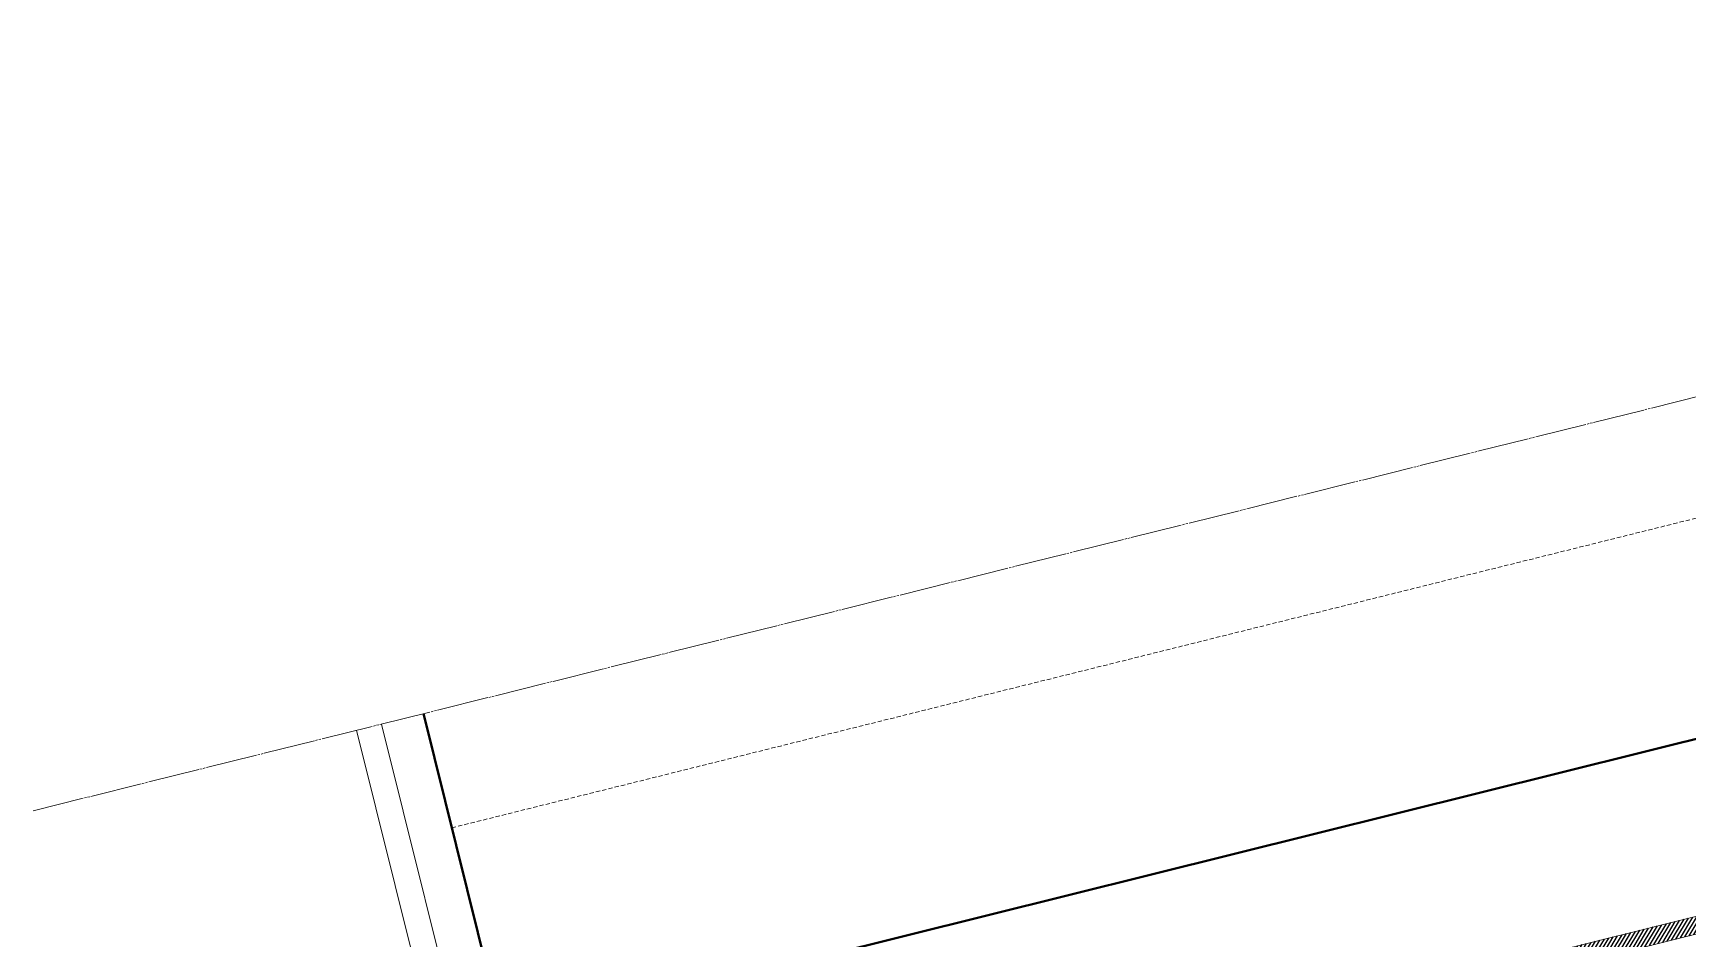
# Model space of a CAD drawing. Header units: inches. Extents: x 122939 to 389145, y 29603 to 574065.
# Drawn here: x 321465 to 323388, y 505141 to 506193 of the extents above; entities that cross this region are included whole.
import ezdxf

# ---------------------------------------------------------------- set-up
doc = ezdxf.new("R2010")
doc.units = ezdxf.units.IN
doc.header["$MEASUREMENT"] = 0
for name, pattern in [('DASHED', [0.75, 0.5, -0.25]), ('HIDDEN', [0.375, 0.25, -0.125]), ('PHANTOM-Z', [69.2, 60, -1.4, 2.5, -1.4, 2.5, -1.4])]:
    doc.linetypes.add(name, pattern=pattern)
doc.layers.add('8', color=8, linetype='Continuous')
doc.layers.add('A-Hidden', color=8, linetype='HIDDEN')
for name, color, linetype, lineweight in [('a-cut', 30, 'PHANTOM-Z', 18), ('A-FLOR-SLAB', 7, 'Continuous', 40), ('A-WALL-STON', 4, 'Continuous', 18), ('GRC', 41, 'Continuous', 0)]:
    doc.layers.add(name, color=color, linetype=linetype, lineweight=lineweight)

# ---------------------------------------------------------------- blocks, each defined once
blk = doc.blocks.new('CEIL001')
at = {"layer": '8'}
h = blk.add_hatch(dxfattribs=at)
h.set_pattern_fill('ANSI31', color=256, scale=29.99999999999999, angle=-6.361109362927034e-15, style=0)
h.set_pattern_definition([(45.00000000000001, (-522874.6968636062, -8484.251729747746), (-2.651650429449551, 2.651650429449554), [])])
h.paths.add_polyline_path([(2890.073923600663, -19.99999999953434), (2890.073923600488, 4.656612873077393e-10), (-39.99999999685679, 1.164153218269348e-10), (-39.99999999662396, -19.99999999988358)])
at = {"layer": 'GRC', "elevation": -1.440170975450897e-09}
blk.add_lwpolyline([(2890.073923600721, -19.99999999965075), (2890.073923600488, 4.656612873077393e-10), (-39.99999999685679, 1.164153218269348e-10), (-39.99999999662396, -19.99999999988358)], close=True, dxfattribs=at)

msp = doc.modelspace()

# ---------------------------------------------------------------- linework, layer by layer
at = {"layer": 'a-cut'}
msp.add_line((321464.8364704429, 505289.495841991, -8.313436281885651e-07), (329995.6593292436, 507411.9501168706, -8.313436281885651e-07), dxfattribs=at)
at = {"layer": 'A-FLOR-SLAB'}
for p, q in [((329774.7053544301, 506959.7121887811, 0.0004194715815800006), (322011.3752281645, 505028.2088055161, 1.466681579763429e-07)), ((322011.375228164, 505028.2088055176, 1.466681579672254e-07), (321918.2979216024, 505402.3162828134, 1.669773226101639e-07))]:
    msp.add_line(p, q, dxfattribs=at)
at = {"layer": 'A-Hidden', "linetype": 'DASHED', "lineweight": 0, "ltscale": 10}
msp.add_line((329714.6267586392, 507201.1872887943, -8.352540671749152e-05), (321951.2966323728, 505269.6839055312, 1.597771115725843e-07), dxfattribs=at)
at = {"layer": 'A-WALL-STON', "elevation": 2.974036634184607e-07}
msp.add_lwpolyline([(321840.6646255341, 505383.001250273), (322042.6698823826, 504571.0774867709), (322071.7823621997, 504578.3206224289), (321869.7771053511, 505390.2443859309)], dxfattribs=at)

# ---------------------------------------------------------------- block references
at = {"layer": 'GRC', "rotation": 13.9714232829857}
msp.add_blockref('CEIL001', (323136.7445467724, 505102.1017097372, -0.0005880324587057737), dxfattribs=at)

doc.saveas('drawing.dxf')
